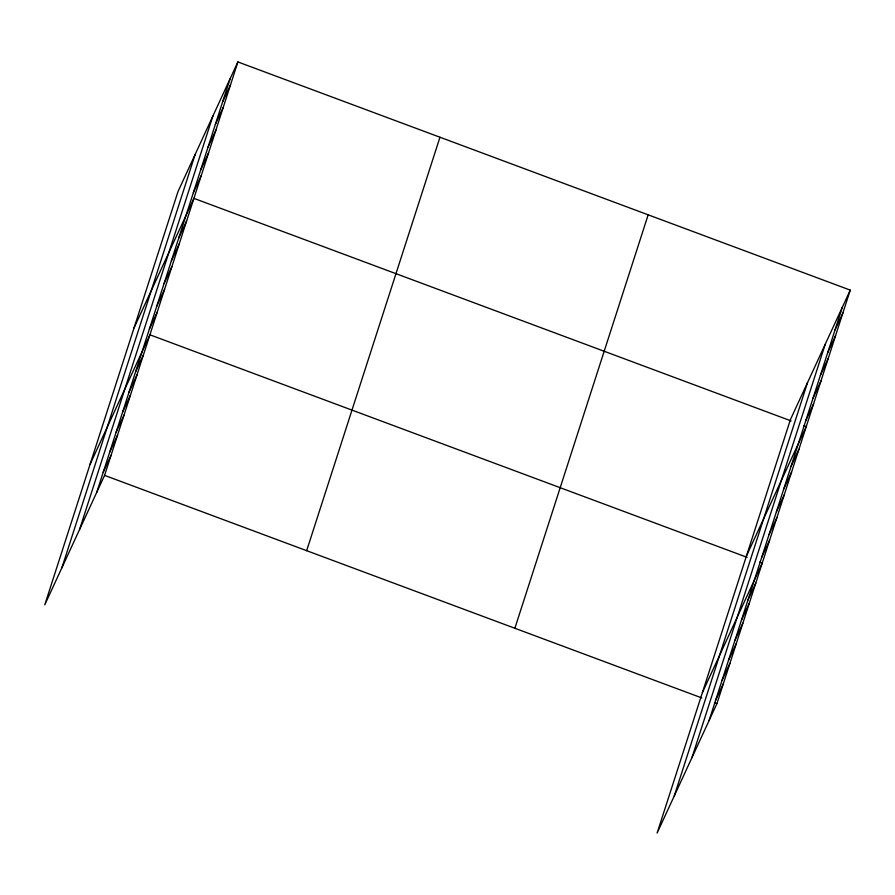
<?xml version="1.0" encoding="UTF-8"?>
<svg xmlns="http://www.w3.org/2000/svg" width="895" height="895" viewBox="0 0 895 895"><rect width="100%" height="100%" fill="white"/><g stroke="black" fill="none" stroke-linecap="round" stroke-linejoin="round"><path stroke-width="1.34" d="M61.9 567.766L195.199 154.32M79.566 529.527L212.865 116.081M96.716 492.418L230.015 78.973M237.891 61.934L178.06 191.429L44.75 604.875L104.581 475.379L237.891 61.934L850.25 290.125L716.94 703.571L657.109 833.066L790.419 419.621L850.25 290.125M306.661 550.682L439.971 137.237M514.871 628.268L648.17 214.822M674.259 795.957L807.558 382.512M691.924 757.718L825.224 344.273M709.075 720.609L842.374 307.164M222.687 101.717L230.563 84.678M215.348 124.45L223.224 107.411M208.02 147.194L215.896 130.155M200.693 169.938L208.569 152.888M193.354 192.671L201.23 175.633M134.06 327.872L193.902 198.366L791.102 420.918M178.698 238.148L186.574 221.11M171.359 260.892L179.235 243.854M164.031 283.625L171.907 266.587M156.703 306.37L164.568 289.331M149.364 329.114L157.24 312.064M90.071 464.304L149.912 334.808L747.112 557.35M135.559 371.928L143.435 354.89M129.081 392.01L136.957 374.971M122.615 412.092L130.491 395.053M116.137 432.173L124.013 415.135M109.66 452.255L117.536 435.216M103.182 472.336L111.058 455.298M835.046 329.908L842.922 312.858M827.707 352.641L835.583 335.603M820.379 375.385L828.255 358.347M813.052 398.118L820.928 381.08M805.713 420.863L813.589 403.824M746.419 556.063L806.261 426.557L803.732 425.617M791.057 466.34L798.933 449.301M783.718 489.084L791.594 472.034M776.39 511.817L784.266 494.778M769.062 534.561L776.927 517.523M761.723 557.294L769.599 540.256M702.43 692.495L762.271 563L759.743 562.06M747.918 600.12L755.794 583.081M741.44 620.201L749.316 603.163M734.974 640.283L742.839 623.244M728.496 660.365L736.372 643.326M722.019 680.446L729.895 663.408M715.541 700.528L723.417 683.489M104.581 475.379L701.792 697.921M714.423 702.631L716.94 703.571"/></g></svg>
